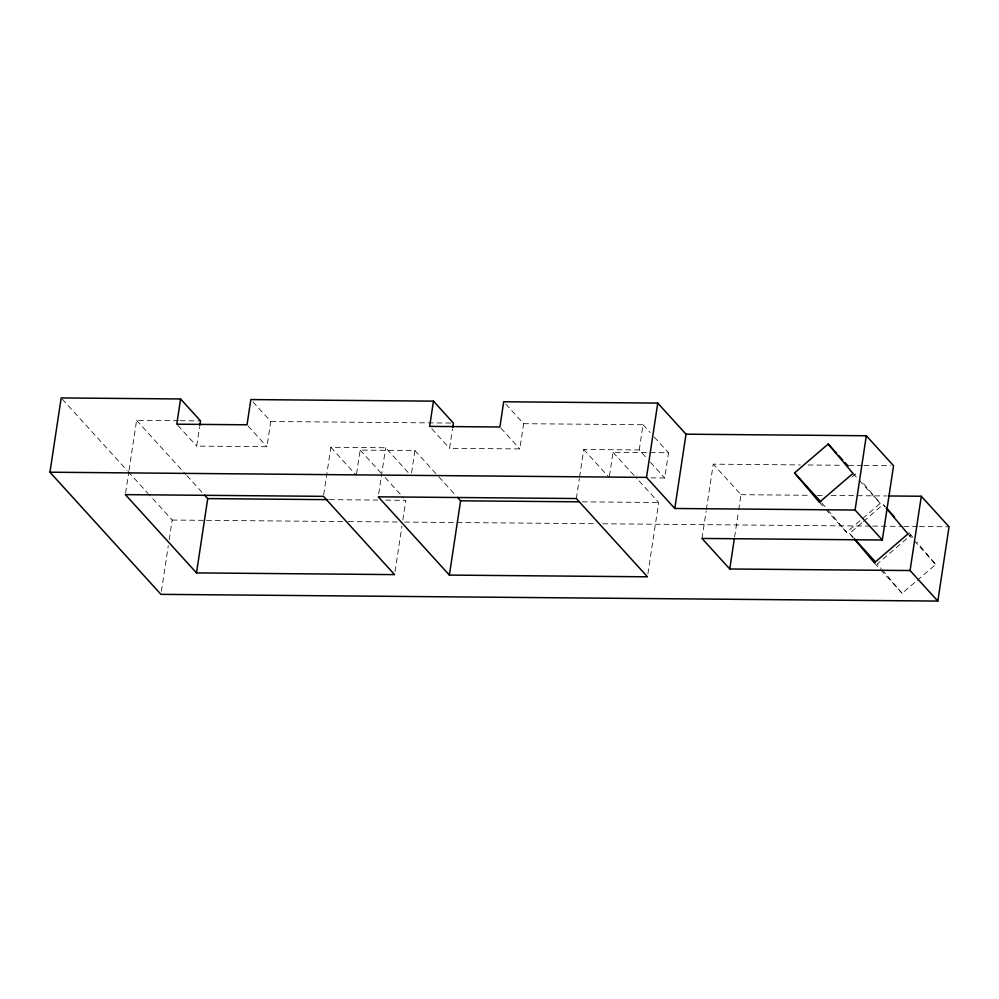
<?xml version="1.0" encoding="UTF-8"?>
<svg xmlns="http://www.w3.org/2000/svg" width="999" height="999" viewBox="0 0 999 999"><rect width="100%" height="100%" fill="white"/><g stroke="black" fill="none" stroke-linecap="round" stroke-linejoin="round"><path stroke-width="0.75" stroke-dasharray="5 3.75" d="M125.599 493.106L128.809 471.878M129.033 470.367L136.601 420.329L178.696 420.704M161.388 591.308L168.269 545.829M169.193 539.76L172.165 520.054L149.138 494.705M252.934 401.885L270.766 421.503L266.945 446.728L196.703 446.116L199.625 426.823M323.688 494.805L330.869 447.277L385.664 447.752L411.138 475.786M356.568 473.826L360.164 450.087L414.947 450.561L437.774 475.674M378.708 493.756L385.664 447.752M395.042 571.578L401.923 526.098M402.834 520.029L405.819 500.324L383.978 500.137M411.588 472.827L414.947 450.561M505.806 404.071L523.638 423.688L519.817 448.926L449.575 448.314L452.497 429.021M576.323 498.538L579.333 478.608M579.57 477.072L583.741 449.475L639.235 449.95L646.365 457.804M609.44 476.024L613.036 452.272L668.531 452.759L664.71 477.984L649.3 477.859M639.235 449.95L643.056 424.725L523.638 423.688M647.914 573.776L658.691 502.509L637.936 479.682M702.01 538.449L706.143 511.163M706.368 509.64L713.249 464.16L800.299 464.91M734.577 537.137L738.473 511.363M738.698 509.852L740.996 494.692L713.249 464.16M851.947 476.985L855.431 474.001L857.404 476.348M825.661 509.228L846.615 532.28L880.219 503.396L861.375 481.056M853.533 538.124L849.562 533.416L862.312 522.465M863.473 521.466L883.166 504.532L885.226 506.793L883.166 504.532M912.899 537.412L910.913 535.064L877.309 563.948L881.268 568.656M880.519 569.592L902.109 593.344L916.008 581.393M917.169 580.394L935.713 564.46L916.87 542.12M180.257 420.716L200.524 420.891M270.766 421.503L453.396 423.077M808.066 464.985L842.257 465.272M848.476 465.334L862.474 465.447M864.023 465.459L890.446 465.696M740.996 494.692L810.938 495.292M817.157 495.354L824.937 495.417M831.143 495.467L887.112 495.954M329.395 499.662L377.747 500.074M582.267 501.848L658.691 502.509M172.165 520.054L204.932 520.329M206.493 520.342L346.89 521.565M348.451 521.578L398.376 522.015M404.607 522.065L594.929 523.713M602.734 523.776L871.053 526.111M872.614 526.123L902.247 526.373M903.808 526.386L917.856 526.51M919.405 526.523L949.05 526.785M908.865 532.804L910.913 535.064M852.984 473.414L858.216 479.183M859.265 480.332L880.219 503.396M907.966 533.928L913.111 539.585M914.135 540.709L935.713 564.46M849.562 533.416L853.67 537.937M819.367 502.31L824.612 508.066M874.362 562.812L879.495 568.468M643.056 424.725L650.187 432.567M654.258 437.062L668.531 452.759M650.449 462.287L664.71 477.984M613.036 452.272L636.9 478.533M583.741 449.475L609.215 477.51M500.949 428.146L519.817 448.926M431.755 428.696L449.575 448.314M438.823 476.823L456.456 496.228M360.164 450.087L380.919 472.914M385.065 477.485L403.746 498.039M330.869 447.277L356.343 475.312M248.077 425.961L266.945 446.728M177.834 425.349L196.703 446.116M136.601 420.329L185.764 474.438M186.813 475.586L202.51 492.844M62.238 399.076L127.148 470.504M128.197 471.665L148.089 493.556M882.267 569.83L902.109 593.344M821.815 502.884L826.772 508.766M827.759 509.94L846.615 532.28"/><path stroke-width="1.5" d="M888.66 495.966L921.303 496.253L949.05 526.785L937.811 601.073L160.939 594.343L49.95 472.215L61.189 397.927L180.594 398.963L200.524 420.891L199.85 425.337M180.594 398.963L176.786 424.188L247.028 424.8L250.836 399.575L433.466 401.148L453.396 423.077L452.722 427.535M196.503 572.889L125.375 494.63L323.451 496.341L394.58 574.612L196.503 572.889L207.73 498.601L204.595 495.154M433.466 401.148L429.657 426.386L499.9 426.998L503.708 401.76L657.754 403.097L686.001 434.178L866.32 435.751L893.556 465.721L882.317 540.009L702.01 538.449L729.757 568.98L910.064 570.541L937.811 601.073M449.375 575.087L378.246 496.815L576.323 498.538L647.452 576.798L449.375 575.087L460.601 500.799L457.492 497.365M882.317 540.009L855.082 510.039L674.775 508.479L646.515 477.385L657.754 403.097M674.775 508.479L686.001 434.178M729.757 568.98L734.34 538.661M855.082 510.039L866.32 435.751M910.064 570.541L921.303 496.253M828.183 444.031L852.984 473.414L819.367 502.31L794.567 472.914L828.183 444.031L836.563 453.246M49.95 472.215L646.515 477.385M207.73 498.601L327.834 499.65M460.601 500.799L579.145 501.823M838.661 455.556L842.856 460.164M844.954 462.475L848.089 465.934M887.287 509.053L894.48 516.97M794.567 472.914L820.766 501.735M854.694 539.073L875.249 561.688M886.15 508.054L907.966 533.928L874.362 562.812L854.52 539.298"/></g></svg>
